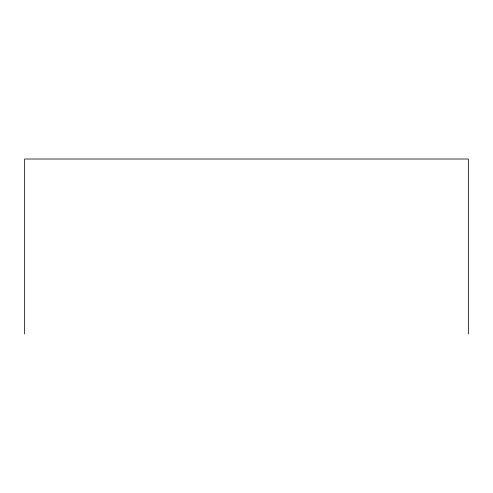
<?xml version="1.0" encoding="UTF-8"?>
<svg xmlns="http://www.w3.org/2000/svg" width="493" height="493" viewBox="0 0 493 493"><rect width="100%" height="100%" fill="white"/><g stroke="black" fill="none" stroke-linecap="round" stroke-linejoin="round"><path stroke-width="0.74" d="M468.35 333.983L468.35 159.017L24.65 159.017L24.65 333.983"/></g></svg>
